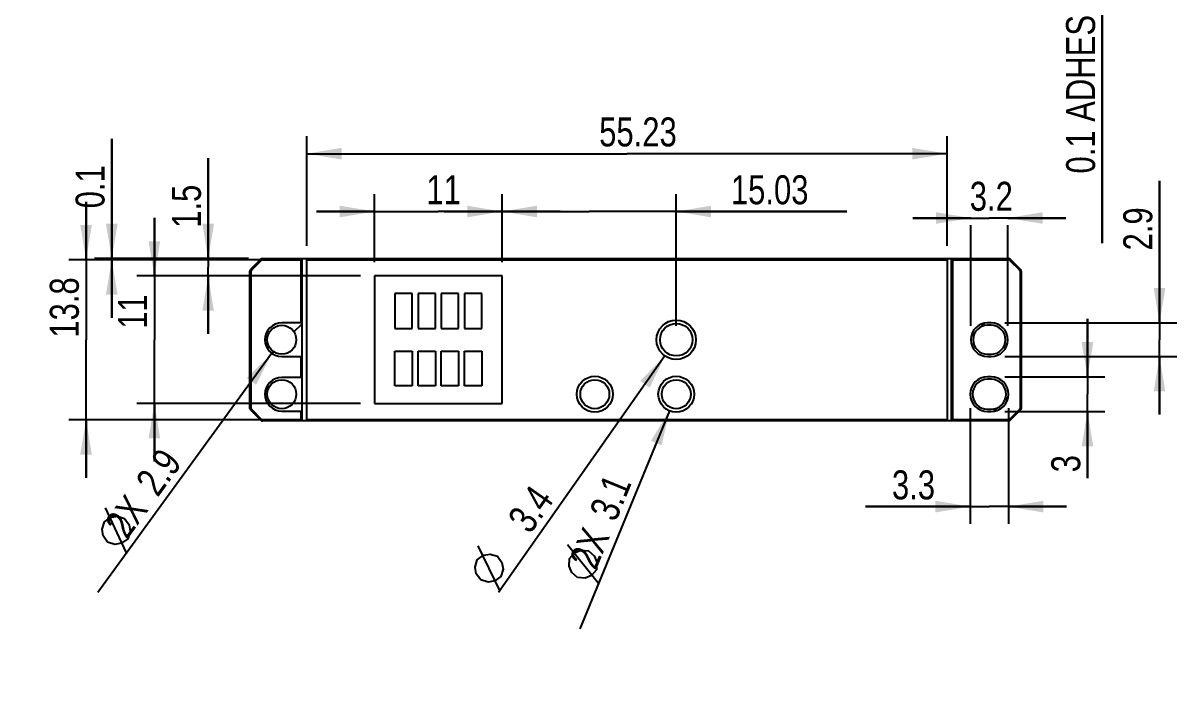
# Model space of a CAD drawing. Header units: millimetres. Extents: x 0 to 594, y 0 to 420.
# Drawn here: x 402.1 to 501.6, y 253.2 to 311.6 of the extents above; entities that cross this region are included whole.
import ezdxf

# ---------------------------------------------------------------- set-up
doc = ezdxf.new("R2010")
doc.units = ezdxf.units.MM
doc.header["$LTSCALE"] = 32.67
doc.layers.get('0').update_dxf_attribs({"linetype": 'CONTINUOUS'})
doc.layers.add('ASSEM_MEM', color=7, linetype='CONTINUOUS')
doc.styles.get("Standard").update_dxf_attribs({"font": 'txt', "width": 0.8})
doc.styles.add('TEXTSTYLE_2', font='txt')
doc.dimstyles.new('DIMSTYLE_1', dxfattribs={"dimtxt": 2.5, "dimasz": 3, "dimexe": 1.5, "dimexo": 1.2, "dimtad": 1, "dimdsep": 46, "dimtxsty": 'STANDARD', "dimblk": '_FILLED', "dimblk1": '_FILLED', "dimblk2": '_FILLED', "dimcen": 0.09, "dimazin": 2, "dimtp": 0.01, "dimtm": 0.01, "dimtfac": 1, "dimtofl": 0, "dimtmove": 0, "dimatfit": 3, "dimldrblk": '_FILLED', "dimfxl": 1, "dimtolj": 1, "dimarcsym": 0})
doc.dimstyles.new('DIMSTYLE_2', dxfattribs={"dimtxt": 2.5, "dimasz": 3, "dimexe": 1.5, "dimexo": 1.2, "dimtad": 1, "dimdsep": 46, "dimtxsty": 'STANDARD', "dimblk": '_FILLED', "dimblk1": '_FILLED', "dimblk2": '_FILLED', "dimcen": 0.09, "dimazin": 2, "dimtp": 0.01, "dimtm": 0.01, "dimtfac": 1, "dimtofl": 0, "dimtmove": 0, "dimatfit": 1, "dimldrblk": '_FILLED', "dimfxl": 1, "dimtolj": 1, "dimarcsym": 0})

# ---------------------------------------------------------------- blocks, each defined once
blk = doc.blocks.new('_FILLED')
at = {"color": 0, "linetype": 'BYBLOCK'}
blk.add_solid([(0, 0), (-1, 0.167), (-1, -0.167)], dxfattribs=at)
blk = doc.blocks.new('*D7')
at = {"color": 7, "linetype": 'CONTINUOUS'}
for p, q in [((495.176, 318.413), (495.176, 323.413)), ((495.176, 323.413), (495.176, 318.363)), ((489.25, 318.313), (496.676, 318.313)), ((489.321, 318.413), (496.676, 318.413)), ((495.176, 292.656), (495.176, 318.363)), ((495.176, 318.313), (495.176, 292.656))]:
    blk.add_line(p, q, dxfattribs=at)
at = {"color": 7, "linetype": 'CONTINUOUS', "xscale": 3, "yscale": 3, "zscale": 3}
for p, rotation in [((495.176, 318.413), 270), ((495.176, 318.313), 90)]:
    blk.add_blockref('_FILLED', p, dxfattribs=dict(at, rotation=rotation))
at = {"color": 7, "linetype": 'CONTINUOUS', "insert": (492.051, 316.656), "char_height": 2.5, "width": 24, "attachment_point": 3, "rotation": 90, "line_spacing_factor": 0.9}
blk.add_mtext('0.1 ADHESIVE', dxfattribs=at)
blk = doc.blocks.new('*D17')
at = {"color": 7, "linetype": 'CONTINUOUS'}
for p, q in [((432.404, 291.034), (432.404, 296.893)), ((443.404, 291.034), (443.404, 296.893)), ((432.404, 295.393), (427.404, 295.393)), ((427.404, 295.393), (437.904, 295.393)), ((448.404, 295.393), (437.904, 295.393)), ((443.404, 295.393), (448.404, 295.393))]:
    blk.add_line(p, q, dxfattribs=at)
at = {"color": 7, "linetype": 'CONTINUOUS', "xscale": 3, "yscale": 3, "zscale": 3}
blk.add_blockref('_FILLED', (432.404, 295.393), dxfattribs=at)
at = {"color": 7, "linetype": 'CONTINUOUS', "xscale": 3, "yscale": 3, "zscale": 3, "rotation": 180}
blk.add_blockref('_FILLED', (443.404, 295.393), dxfattribs=at)
at = {"color": 7, "linetype": 'CONTINUOUS', "insert": (438.364, 298.518), "char_height": 2.5, "width": 4, "attachment_point": 2, "line_spacing_factor": 0.9}
blk.add_mtext('11', dxfattribs=at)
blk = doc.blocks.new('*D18')
at = {"color": 7, "linetype": 'CONTINUOUS'}
for p, q in [((413.413, 289.834), (413.413, 294.834)), ((413.413, 294.834), (413.413, 284.334)), ((431.204, 289.834), (411.913, 289.834)), ((413.413, 273.834), (413.413, 284.334)), ((431.204, 278.834), (411.913, 278.834)), ((413.413, 278.834), (413.413, 273.834))]:
    blk.add_line(p, q, dxfattribs=at)
at = {"color": 7, "linetype": 'CONTINUOUS', "xscale": 3, "yscale": 3, "zscale": 3}
for p, rotation in [((413.413, 289.834), 270), ((413.413, 278.834), 90)]:
    blk.add_blockref('_FILLED', p, dxfattribs=dict(at, rotation=rotation))
at = {"color": 7, "linetype": 'CONTINUOUS', "insert": (410.288, 286.763), "char_height": 2.5, "width": 4, "attachment_point": 2, "rotation": 90, "line_spacing_factor": 0.9}
blk.add_mtext('11', dxfattribs=at)
blk = doc.blocks.new('*D19')
at = {"color": 7, "linetype": 'CONTINUOUS'}
for p, q in [((418.054, 291.334), (418.054, 299.986)), ((418.054, 299.986), (418.054, 290.584)), ((421.537, 291.334), (416.554, 291.334)), ((431.204, 289.834), (416.554, 289.834)), ((418.054, 284.834), (418.054, 290.584)), ((418.054, 289.834), (418.054, 284.834))]:
    blk.add_line(p, q, dxfattribs=at)
at = {"color": 7, "linetype": 'CONTINUOUS', "xscale": 3, "yscale": 3, "zscale": 3}
for p, rotation in [((418.054, 291.334), 270), ((418.054, 289.834), 90)]:
    blk.add_blockref('_FILLED', p, dxfattribs=dict(at, rotation=rotation))
at = {"color": 7, "linetype": 'CONTINUOUS', "insert": (414.929, 293.986), "char_height": 2.5, "width": 6, "attachment_point": 1, "rotation": 90, "line_spacing_factor": 0.9}
blk.add_mtext('1.5', dxfattribs=at)
blk = doc.blocks.new('*D20')
at = {"color": 7, "linetype": 'CONTINUOUS'}
for p, q in [((443.404, 291.034), (443.404, 296.893)), ((458.429, 285.534), (458.429, 296.893)), ((443.404, 295.393), (438.404, 295.393)), ((438.404, 295.393), (450.917, 295.393)), ((473.139, 295.393), (450.917, 295.393)), ((458.429, 295.393), (473.139, 295.393))]:
    blk.add_line(p, q, dxfattribs=at)
at = {"color": 7, "linetype": 'CONTINUOUS', "xscale": 3, "yscale": 3, "zscale": 3}
blk.add_blockref('_FILLED', (443.404, 295.393), dxfattribs=at)
at = {"color": 7, "linetype": 'CONTINUOUS', "xscale": 3, "yscale": 3, "zscale": 3, "rotation": 180}
blk.add_blockref('_FILLED', (458.429, 295.393), dxfattribs=at)
at = {"color": 7, "linetype": 'CONTINUOUS', "insert": (463.139, 298.518), "char_height": 2.5, "width": 10, "attachment_point": 1, "line_spacing_factor": 0.9}
blk.add_mtext('15.03', dxfattribs=at)
blk = doc.blocks.new('*D21')
at = {"color": 7, "linetype": 'CONTINUOUS'}
blk.add_line((423.551, 283.162), (408.54, 262.546), dxfattribs=at)
at = {"color": 7, "linetype": 'CONTINUOUS', "xscale": 3, "yscale": 3, "zscale": 3, "rotation": 53.9408161599}
blk.add_blockref('_FILLED', (423.551, 283.162), dxfattribs=at)
at = {"color": 7, "linetype": 'CONTINUOUS', "insert": (413.862, 275.164), "char_height": 2.5, "width": 20, "attachment_point": 3, "rotation": 53.94082, "line_spacing_factor": 0.9}
blk.add_mtext('2X{\\ftxt;\\W0.0001;\\H0.0001;\\~}{\\ftxt;\\W1.3333333333;\\H2.5; }{\\ftxt;\\W0.0001;\\H0.0001;\\~}2.9', dxfattribs=at)
blk = doc.blocks.new('*D22')
at = {"color": 7, "linetype": 'CONTINUOUS'}
blk.add_line((457.451, 282.944), (443.098, 262.54), dxfattribs=at)
at = {"color": 7, "linetype": 'CONTINUOUS', "xscale": 3, "yscale": 3, "zscale": 3, "rotation": 54.8744290584}
blk.add_blockref('_FILLED', (457.451, 282.944), dxfattribs=at)
at = {"color": 7, "linetype": 'CONTINUOUS', "insert": (445.912, 271.972), "char_height": 2.5, "width": 14, "attachment_point": 3, "rotation": 54.87443, "line_spacing_factor": 0.9, "style": 'TEXTSTYLE_2'}
blk.add_mtext('{\\ftxt;\\W0.0001;\\H0.0001;\\~}{\\ftxt;\\W1.3333333333;\\H2.5; }{\\ftxt;\\W0.0001;\\H0.0001;\\~}{\\W0.8;3.4}', dxfattribs=at)
blk = doc.blocks.new('*D23')
at = {"color": 7, "linetype": 'CONTINUOUS'}
blk.add_line((457.841, 278.2), (450.121, 259.408), dxfattribs=at)
at = {"color": 7, "linetype": 'CONTINUOUS', "xscale": 3, "yscale": 3, "zscale": 3, "rotation": 67.6676864182}
blk.add_blockref('_FILLED', (457.841, 278.2), dxfattribs=at)
at = {"color": 7, "linetype": 'CONTINUOUS', "insert": (452.297, 272.929), "char_height": 2.5, "width": 20, "attachment_point": 3, "rotation": 67.66769, "line_spacing_factor": 0.9}
blk.add_mtext('2X{\\ftxt;\\W0.0001;\\H0.0001;\\~}{\\ftxt;\\W1.3333333333;\\H2.5; }{\\ftxt;\\W0.0001;\\H0.0001;\\~}3.1', dxfattribs=at)
blk = doc.blocks.new('*D24')
at = {"color": 7, "linetype": 'CONTINUOUS'}
for p, q in [((483.829, 294.829), (478.829, 294.829)), ((478.829, 294.829), (485.429, 294.829)), ((492.029, 294.829), (485.429, 294.829)), ((487.029, 294.829), (492.029, 294.829)), ((483.829, 285.534), (483.829, 294.204)), ((487.029, 285.534), (487.029, 294.204))]:
    blk.add_line(p, q, dxfattribs=at)
at = {"color": 7, "linetype": 'CONTINUOUS', "xscale": 3, "yscale": 3, "zscale": 3}
blk.add_blockref('_FILLED', (483.829, 294.829), dxfattribs=at)
at = {"color": 7, "linetype": 'CONTINUOUS', "xscale": 3, "yscale": 3, "zscale": 3, "rotation": 180}
blk.add_blockref('_FILLED', (487.029, 294.829), dxfattribs=at)
at = {"color": 7, "linetype": 'CONTINUOUS', "insert": (485.6, 297.954), "char_height": 2.5, "width": 6, "attachment_point": 2, "line_spacing_factor": 0.9}
blk.add_mtext('3.2', dxfattribs=at)
blk = doc.blocks.new('*D25')
at = {"color": 7, "linetype": 'CONTINUOUS'}
for p, q in [((500.11, 285.784), (500.11, 298.037)), ((500.11, 298.037), (500.11, 284.334)), ((486.779, 285.784), (501.61, 285.784)), ((500.11, 277.884), (500.11, 284.334)), ((486.779, 282.884), (501.61, 282.884)), ((500.11, 282.884), (500.11, 277.884))]:
    blk.add_line(p, q, dxfattribs=at)
at = {"color": 7, "linetype": 'CONTINUOUS', "xscale": 3, "yscale": 3, "zscale": 3}
for p, rotation in [((500.11, 285.784), 270), ((500.11, 282.884), 90)]:
    blk.add_blockref('_FILLED', p, dxfattribs=dict(at, rotation=rotation))
at = {"color": 7, "linetype": 'CONTINUOUS', "insert": (496.985, 292.037), "char_height": 2.5, "width": 6, "attachment_point": 1, "rotation": 90, "line_spacing_factor": 0.9}
blk.add_mtext('2.9', dxfattribs=at)
blk = doc.blocks.new('*D26')
at = {"color": 7, "linetype": 'CONTINUOUS'}
for p, q in [((483.779, 278.434), (483.779, 268.442)), ((487.079, 278.434), (487.079, 268.442)), ((483.779, 269.942), (474.748, 269.942)), ((474.748, 269.942), (485.429, 269.942)), ((492.079, 269.942), (485.429, 269.942)), ((487.079, 269.942), (492.079, 269.942))]:
    blk.add_line(p, q, dxfattribs=at)
at = {"color": 7, "linetype": 'CONTINUOUS', "xscale": 3, "yscale": 3, "zscale": 3}
blk.add_blockref('_FILLED', (483.779, 269.942), dxfattribs=at)
at = {"color": 7, "linetype": 'CONTINUOUS', "xscale": 3, "yscale": 3, "zscale": 3, "rotation": 180}
blk.add_blockref('_FILLED', (487.079, 269.942), dxfattribs=at)
at = {"color": 7, "linetype": 'CONTINUOUS', "insert": (480.748, 273.067), "char_height": 2.5, "width": 6, "attachment_point": 3, "line_spacing_factor": 0.9}
blk.add_mtext('3.3', dxfattribs=at)
blk = doc.blocks.new('*D27')
at = {"color": 7, "linetype": 'CONTINUOUS'}
for p, q in [((493.896, 281.134), (493.896, 286.134)), ((493.896, 286.134), (493.896, 279.634)), ((486.779, 281.134), (495.396, 281.134)), ((493.896, 272.387), (493.896, 279.634)), ((486.779, 278.134), (495.396, 278.134)), ((493.896, 278.134), (493.896, 272.387))]:
    blk.add_line(p, q, dxfattribs=at)
at = {"color": 7, "linetype": 'CONTINUOUS', "xscale": 3, "yscale": 3, "zscale": 3}
for p, rotation in [((493.896, 281.134), 270), ((493.896, 278.134), 90)]:
    blk.add_blockref('_FILLED', p, dxfattribs=dict(at, rotation=rotation))
at = {"color": 7, "linetype": 'CONTINUOUS', "insert": (490.771, 274.387), "char_height": 2.5, "width": 2, "attachment_point": 3, "rotation": 90, "line_spacing_factor": 0.9}
blk.add_mtext('3', dxfattribs=at)
blk = doc.blocks.new('*D28')
at = {"color": 7, "linetype": 'CONTINUOUS'}
for p, q in [((407.522, 291.234), (407.522, 296.234)), ((407.522, 296.234), (407.522, 284.334)), ((425.354, 291.234), (406.022, 291.234)), ((407.522, 272.434), (407.522, 284.334)), ((425.354, 277.434), (406.022, 277.434)), ((407.522, 277.434), (407.522, 272.434))]:
    blk.add_line(p, q, dxfattribs=at)
at = {"color": 7, "linetype": 'CONTINUOUS', "xscale": 3, "yscale": 3, "zscale": 3}
for p, rotation in [((407.522, 291.234), 270), ((407.522, 277.434), 90)]:
    blk.add_blockref('_FILLED', p, dxfattribs=dict(at, rotation=rotation))
at = {"color": 7, "linetype": 'CONTINUOUS', "insert": (404.397, 287.113), "char_height": 2.5, "width": 8, "attachment_point": 2, "rotation": 90, "line_spacing_factor": 0.9}
blk.add_mtext('13.8', dxfattribs=at)
blk = doc.blocks.new('*D29')
at = {"color": 7, "linetype": 'CONTINUOUS'}
for p, q in [((409.741, 291.334), (409.741, 301.664)), ((409.741, 301.664), (409.741, 291.284)), ((421.537, 291.334), (408.241, 291.334)), ((425.354, 291.234), (408.241, 291.234)), ((409.741, 286.234), (409.741, 291.284)), ((409.741, 291.234), (409.741, 286.234))]:
    blk.add_line(p, q, dxfattribs=at)
at = {"color": 7, "linetype": 'CONTINUOUS', "xscale": 3, "yscale": 3, "zscale": 3}
for p, rotation in [((409.741, 291.334), 270), ((409.741, 291.234), 90)]:
    blk.add_blockref('_FILLED', p, dxfattribs=dict(at, rotation=rotation))
at = {"color": 7, "linetype": 'CONTINUOUS', "insert": (406.616, 295.664), "char_height": 2.5, "width": 6, "attachment_point": 1, "rotation": 90, "line_spacing_factor": 0.9}
blk.add_mtext('0.1', dxfattribs=at)
blk = doc.blocks.new('*D30')
at = {"color": 7, "linetype": 'CONTINUOUS'}
for p, q in [((426.554, 292.434), (426.554, 301.88)), ((481.779, 292.434), (481.779, 301.88)), ((426.554, 300.38), (454.167, 300.38)), ((481.779, 300.38), (454.167, 300.38))]:
    blk.add_line(p, q, dxfattribs=at)
at = {"color": 7, "linetype": 'CONTINUOUS', "xscale": 3, "yscale": 3, "zscale": 3, "rotation": 180}
blk.add_blockref('_FILLED', (426.554, 300.38), dxfattribs=at)
at = {"color": 7, "linetype": 'CONTINUOUS', "xscale": 3, "yscale": 3, "zscale": 3}
blk.add_blockref('_FILLED', (481.779, 300.38), dxfattribs=at)
at = {"color": 7, "linetype": 'CONTINUOUS', "insert": (455.124, 303.505), "char_height": 2.5, "width": 10, "attachment_point": 2, "line_spacing_factor": 0.9}
blk.add_mtext('55.23', dxfattribs=at)

msp = doc.modelspace()

# ---------------------------------------------------------------- linework, layer by layer
at = {"color": 7, "linetype": 'CONTINUOUS'}
for p, q in [((411.017, 265.948), (409.212, 269.839)), ((443.218, 262.711), (441.35, 266.572)), ((451.72, 263.301), (449.043, 266.653))]:
    msp.add_line(p, q, dxfattribs=at)
for points in [[(409.379, 266.883), (408.996, 267.419), (408.905, 268.002), (409.104, 268.629), (409.64, 269.012), (410.222, 269.104), (410.85, 268.904), (411.233, 268.368), (411.325, 267.786), (411.125, 267.158), (410.589, 266.775), (410.007, 266.684), (409.379, 266.883)], [(441.565, 263.619), (441.173, 264.149), (441.072, 264.73), (441.261, 265.361), (441.791, 265.752), (442.372, 265.853), (443.003, 265.664), (443.394, 265.134), (443.495, 264.553), (443.306, 263.922), (442.776, 263.531), (442.196, 263.43), (441.565, 263.619)], [(449.906, 263.82), (449.407, 264.251), (449.18, 264.794), (449.225, 265.452), (449.655, 265.951), (450.199, 266.178), (450.856, 266.133), (451.355, 265.703), (451.582, 265.159), (451.538, 264.502), (451.107, 264.003), (450.564, 263.776), (449.906, 263.82)]]:
    msp.add_lwpolyline(points, dxfattribs=at)
at = {"layer": 'ASSEM_MEM', "color": 7, "linetype": 'CONTINUOUS'}
for p, q in [((422.596, 291.275), (421.713, 290.393)), ((421.784, 290.322), (422.667, 291.205)), ((422.737, 291.334), (426.154, 291.334)), ((422.737, 291.234), (426.054, 291.234)), ((423.276, 291.234), (423.376, 291.334)), ((426.054, 291.234), (426.054, 285.784)), ((426.154, 277.334), (426.154, 291.334)), ((426.154, 291.334), (482.179, 291.334)), ((426.554, 277.434), (426.554, 291.234)), ((426.554, 291.234), (481.779, 291.234)), ((481.779, 291.234), (481.779, 277.434)), ((482.179, 291.334), (487.097, 291.334)), ((482.179, 277.334), (482.179, 291.334)), ((482.279, 291.234), (487.097, 291.234)), ((482.279, 277.434), (482.279, 291.234)), ((487.167, 291.205), (488.05, 290.322)), ((488.121, 290.393), (487.238, 291.275)), ((421.654, 278.417), (421.654, 290.251)), ((421.654, 289.612), (421.754, 289.712)), ((421.754, 278.417), (421.754, 290.251)), ((432.404, 289.834), (432.404, 278.834)), ((443.404, 289.834), (432.404, 289.834)), ((443.404, 278.834), (443.404, 289.834)), ((488.079, 290.251), (488.079, 278.417)), ((488.179, 290.251), (488.179, 278.417)), ((488.079, 288.834), (488.179, 288.934)), ((434.154, 288.309), (434.154, 285.309)), ((435.654, 288.309), (434.154, 288.309)), ((435.654, 285.309), (435.654, 288.309)), ((436.154, 288.309), (436.154, 285.309)), ((437.654, 288.309), (436.154, 288.309)), ((437.654, 285.309), (437.654, 288.309)), ((438.154, 288.309), (438.154, 285.309)), ((439.654, 288.309), (438.154, 288.309)), ((439.654, 285.309), (439.654, 288.309)), ((440.154, 288.309), (440.154, 285.309)), ((441.654, 288.309), (440.154, 288.309)), ((441.654, 285.309), (441.654, 288.309)), ((426.054, 285.784), (424.404, 285.784)), ((425.455, 285.012), (426.154, 285.712)), ((484.673, 285.427), (485.003, 285.757)), ((485.579, 285.784), (485.279, 285.784)), ((434.154, 285.309), (435.654, 285.309)), ((436.154, 285.309), (437.654, 285.309)), ((438.154, 285.309), (439.654, 285.309)), ((440.154, 285.309), (441.654, 285.309)), ((483.857, 284.611), (484.187, 284.941)), ((485.579, 285.584), (485.279, 285.584)), ((423.584, 283.141), (423.727, 283.284)), ((424.404, 282.884), (426.054, 282.884)), ((426.054, 282.884), (426.054, 281.084)), ((434.154, 280.359), (434.154, 283.359)), ((434.154, 283.359), (435.654, 283.359)), ((435.654, 283.359), (435.654, 280.359)), ((436.154, 280.359), (436.154, 283.359)), ((436.154, 283.359), (437.654, 283.359)), ((437.654, 283.359), (437.654, 280.359)), ((438.154, 280.359), (438.154, 283.359)), ((438.154, 283.359), (439.654, 283.359)), ((439.654, 283.359), (439.654, 280.359)), ((440.154, 280.359), (440.154, 283.359)), ((440.154, 283.359), (441.654, 283.359)), ((441.654, 283.359), (441.654, 280.359)), ((482.179, 282.934), (482.279, 283.034)), ((485.279, 283.084), (485.579, 283.084)), ((485.279, 282.884), (485.579, 282.884)), ((421.654, 281.212), (421.754, 281.312)), ((426.054, 281.084), (424.404, 281.084)), ((485.579, 281.134), (485.279, 281.134)), ((485.579, 280.934), (485.279, 280.934)), ((435.654, 280.359), (434.154, 280.359)), ((437.654, 280.359), (436.154, 280.359)), ((439.654, 280.359), (438.154, 280.359)), ((441.654, 280.359), (440.154, 280.359)), ((488.079, 280.433), (488.179, 280.533)), ((432.404, 278.834), (443.404, 278.834)), ((486.779, 279.132), (487.058, 279.411)), ((421.713, 278.275), (422.596, 277.393)), ((422.667, 277.463), (421.784, 278.346)), ((424.404, 278.184), (426.054, 278.184)), ((426.054, 278.184), (426.054, 277.434)), ((485.279, 278.334), (485.579, 278.334)), ((485.279, 278.134), (485.579, 278.134)), ((485.802, 278.156), (486.081, 278.435)), ((488.05, 278.346), (487.167, 277.463)), ((487.238, 277.393), (488.121, 278.275)), ((426.054, 277.434), (422.737, 277.434)), ((426.154, 277.334), (422.737, 277.334)), ((482.179, 277.334), (426.154, 277.334)), ((481.779, 277.434), (426.554, 277.434)), ((487.097, 277.334), (482.179, 277.334)), ((487.097, 277.434), (482.279, 277.434)), ((484.98, 277.334), (485.08, 277.434))]:
    msp.add_line(p, q, dxfattribs=at)
for centre, radius in [((458.429, 284.334), 1.7), ((458.429, 284.334), 1.4), ((424.404, 284.334), 1.25), ((424.404, 279.634), 1.25), ((451.404, 279.634), 1.55), ((451.404, 279.634), 1.25), ((458.429, 279.634), 1.55), ((458.429, 279.634), 1.25)]:
    msp.add_circle(centre, radius, dxfattribs=at)
for centre, radius, start, end in [((422.737, 291.134), 0.2, 90, 135), ((422.737, 291.134), 0.1, 90, 135), ((487.097, 291.134), 0.2, 45, 90), ((487.097, 291.134), 0.1, 45, 90), ((421.854, 290.251), 0.2, 135, 180), ((421.854, 290.251), 0.1, 135, 180), ((487.979, 290.251), 0.1, 0, 45), ((487.979, 290.251), 0.2, 0, 45), ((424.404, 284.334), 1.45, 90, 270), ((485.279, 284.334), 1.45, 90, 270), ((485.579, 284.334), 1.45, 270, 90), ((485.279, 284.334), 1.25, 90, 270), ((485.579, 284.334), 1.25, 270, 90), ((424.404, 279.634), 1.45, 90, 270), ((485.279, 279.634), 1.5, 90, 270), ((485.279, 279.634), 1.3, 90, 270), ((485.579, 279.634), 1.5, 270, 90), ((485.579, 279.634), 1.3, 270, 90), ((421.854, 278.417), 0.2, 180, 225), ((421.854, 278.417), 0.1, 180, 225), ((487.979, 278.417), 0.1, 315, 360), ((487.979, 278.417), 0.2, 315, 360), ((422.737, 277.534), 0.2, 225, 270), ((422.737, 277.534), 0.1, 225, 270), ((487.097, 277.534), 0.1, 270, 315), ((487.097, 277.534), 0.2, 270, 315)]:
    msp.add_arc(centre, radius, start, end, dxfattribs=at)

# ---------------------------------------------------------------- dimensions: what is measured, and where the dimension line sits
at = {"color": 7, "linetype": 'CONTINUOUS'}
dim = msp.add_linear_dim(base=(495.176, 318.413), p1=(488.05, 318.313), p2=(488.121, 318.413), angle=90, text='<> ADHESIVE', dimstyle='DIMSTYLE_1', dxfattribs=at)
dim.commit()
dim.dimension.update_dxf_attribs({"geometry": '*D7', "text_midpoint": (495.176, 304.656), "dimtype": 160})
for base, p1, p2, picture, middle in [((481.779488559, 300.379747577), (426.554488559, 291.233968576), (481.779488559, 291.233968576), '*D30', (455.1866521, 300.379747577)), ((458.429488559, 295.392999983), (443.404488559, 289.833968576), (458.429488559, 284.333968576), '*D20', (468.451806152, 295.392999983)), ((487.029, 294.829), (483.829, 284.334), (487.029, 284.334), '*D24', (485.6, 294.829)), ((487.079, 269.942), (483.779, 279.634), (487.079, 279.634), '*D26', (477.81, 269.942))]:
    dim = msp.add_linear_dim(base=base, p1=p1, p2=p2, dimstyle='DIMSTYLE_1', dxfattribs=at)
    dim.commit()
    dim.dimension.update_dxf_attribs({"geometry": picture, "text_midpoint": middle, "dimtype": 160})
for base, p1, p2, angle, picture, middle in [((409.741, 291.334), (426.554, 291.234), (422.737, 291.334), 90, '*D29', (409.741, 298.414)), ((418.054, 291.334), (432.404, 289.834), (422.737, 291.334), 90, '*D19', (418.054, 297.298)), ((432.404, 295.393), (443.404, 289.834), (432.404, 289.834), 180, '*D17', (438.364, 295.393)), ((500.11, 282.884), (485.579, 285.784), (485.579, 282.884), 270, '*D25', (500.11, 295.037)), ((407.522, 291.234), (426.554, 277.434), (426.554, 291.234), 90, '*D28', (407.522, 287.426)), ((413.413, 278.834), (432.404, 289.834), (432.404, 278.834), 270, '*D18', (413.413, 286.763)), ((493.896, 281.134), (485.579, 278.134), (485.579, 281.134), 90, '*D27', (493.896, 273.449))]:
    dim = msp.add_linear_dim(base=base, p1=p1, p2=p2, angle=angle, dimstyle='DIMSTYLE_1', dxfattribs=at)
    dim.commit()
    dim.dimension.update_dxf_attribs({"geometry": picture, "text_midpoint": middle, "dimtype": 160})
for p1, p2, text, picture, middle in [((457.451, 282.944), (459.408, 285.724), '%%c<>', '*D22', (445.209, 268.799)), ((423.551, 283.162), (425.258, 285.506), '2X%%c<>', '*D21', (410.948, 269.039)), ((457.841, 278.2), (459.018, 281.068), '2X%%c<>', '*D23', (450.92, 266.287))]:
    dim = msp.add_diameter_dim_2p(p1=p1, p2=p2, text=text, dimstyle='DIMSTYLE_2', override={"dimpost": '<>'}, dxfattribs=at)
    dim.commit()
    dim.dimension.update_dxf_attribs({"geometry": picture, "text_midpoint": middle, "dimtype": 163})

doc.saveas('drawing.dxf')
